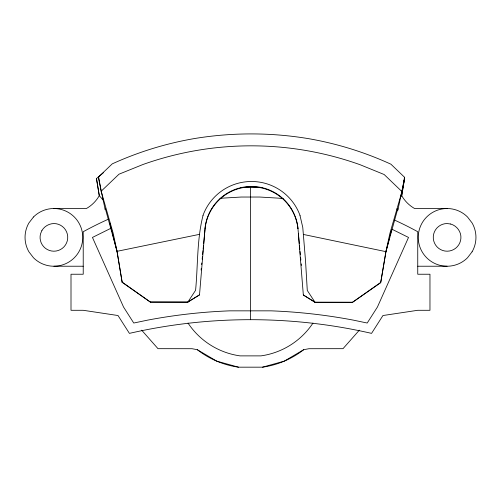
<?xml version="1.0" encoding="UTF-8"?>
<svg xmlns="http://www.w3.org/2000/svg" width="501" height="501" viewBox="0 0 501 501"><rect width="100%" height="100%" fill="white"/><g stroke="black" fill="none" stroke-linecap="round" stroke-linejoin="round"><path stroke-width="0.75" d="M396.786 208.986L397.863 210.019L404.532 178.989L404.539 177.26L390.924 164.203A334.925 334.211 0.1 0 0 308.81 138.702C270.997 132.37 232.264 132.32 194.426 138.558A334.925 334.211 0.1 0 0 112.255 163.858L98.609 176.884L98.609 178.613L105.204 209.656L105.204 209.199M204.646 233.328L199.511 294.876L187.762 302.228L150.507 302.184L122.169 282.351L117.046 251.32L113.138 233.165L101.158 191.225L98.609 176.884M150.507 302.184L122.169 282.101M187.762 302.228L195.584 290.298C198.001 265.367 196.805 239.766 203.049 215.361M389.734 236.96L385.914 251.972L380.716 282.677L352.328 302.435L315.073 302.385L307.282 290.436L305.529 260.846L302.779 227.498L300.005 215.48M352.328 302.435L380.716 282.42L385.914 251.652L389.872 233.51L401.959 191.601L404.539 177.26M397.863 210.019L397.863 209.562M204.69 232.771L205.084 228.187M201.12 269.983L201.27 268.436M201.646 264.572L201.797 263.025M202.166 259.155L202.391 256.838M202.617 254.514L202.993 250.65M203.143 249.103L203.519 245.233M203.669 243.686L205.084 228.494A46.693 46.687 0 0 1 297.938 228.606M447.099 208.522L414.577 208.522A34.45 34.45 0 0 1 401.714 195.666L404.532 178.538L401.714 195.666L400.681 196.83M390.116 235.457L391.644 229.452M397.863 208.454L385.914 251.652L303.349 234.437M359.342 330.165L343.003 348.677L308.929 348.715L303.687 349.704A86.379 86.379 0 0 1 262.53 367.177L238.47 367.177L216.745 361.146L197.313 349.704L192.071 348.715L157.997 348.677L141.658 330.165M101.158 191.225L119 174.191L142.985 164.491A322.55 321.861 0.1 0 1 360.194 164.76L384.154 174.517L401.959 191.601M103.419 200.337L99.286 195.666L96.468 178.538L103.676 172.526M199.511 294.876L187.769 302.003L150.507 301.953M303.687 349.704L284.255 361.146L262.53 367.177M111.015 228.231L92.447 237.443L123.54 307.032L133.754 323.032L147.601 320.133A551.733 551.733 0 0 1 229.79 310.845L271.179 310.845A551.733 551.733 0 0 1 353.362 320.133L367.214 323.032L377.428 307.032L408.515 237.443L392.014 229.258M199.655 234.311L117.046 251.32L105.21 208.097M53.901 208.522L86.422 208.522A34.45 34.45 0 0 0 99.286 195.666L96.468 178.538M53.901 266.225L83.204 266.225M417.796 266.225L447.099 266.225M352.328 302.203L315.073 302.159L303.343 295.008L298.364 233.447M315.073 302.385L303.343 295.008M109.857 223.095L110.427 225.35M110.802 226.853L111.942 231.356M112.318 232.859L117.046 251.64L122.169 282.351M299.31 243.805L297.938 228.299M299.46 245.352L299.823 249.222M300.043 251.54L300.337 254.633M300.631 257.733L300.85 260.05M301.214 263.921L301.358 265.467M240.53 187.574A363.05 363.05 0 0 1 250.481 187.242L250.481 319.688M238.47 367.177A86.379 86.379 0 0 1 197.313 349.704M312.981 323.076A74.968 74.968 0 0 1 260.952 355.879L240.054 355.879A74.968 74.968 0 0 1 188.019 323.076M205.034 228.18A46.725 46.624 0.1 0 1 297.982 228.299M203.018 215.349A51.609 51.497 0.1 0 1 300.036 215.474M283.209 198.646A353.812 353.812 0 0 0 278.631 198.158L259.712 197.037L241.257 197.037L222.331 198.158A353.812 353.812 0 0 0 220.045 198.396M250.481 187.242A363.05 363.05 0 0 1 261.973 187.65M394.45 220.039A363.05 363.05 0 0 1 417.746 231.719L417.746 274.235L429.964 274.235L429.964 310.294L417.746 310.294L382.946 315.53L371.56 333.372A542.502 542.502 0 0 0 129.408 333.372L118.017 315.53L83.222 310.294L71.004 310.294L71.004 274.235L83.222 274.235L83.222 231.719A363.05 363.05 0 0 1 108.611 219.094M41.927 230.46L40.543 233.798A13.828 13.828 0 0 0 51.503 250.995A13.828 13.828 0 0 0 67.679 238.582A13.828 13.828 0 0 0 53.901 223.546C49.035 223.628 44.432 226.283 41.927 230.46M33.498 216.977L28.914 222.951A28.851 28.851 0 0 0 28.914 251.803L33.498 257.777A28.851 28.851 0 0 0 74.305 257.777A28.851 28.851 0 0 0 74.305 216.977A28.851 28.851 0 0 0 33.498 216.977M472.086 251.803L467.502 257.777A28.851 28.851 0 0 1 426.695 257.777A28.851 28.851 0 0 1 426.695 216.977A28.851 28.851 0 0 1 467.502 216.977L472.086 222.951A28.851 28.851 0 0 1 472.086 251.803M450.675 224.016L447.099 223.546A13.828 13.828 0 0 0 433.321 238.582A13.828 13.828 0 0 0 449.497 250.995A13.828 13.828 0 0 0 460.457 233.798C459.116 229.114 455.359 225.356 450.675 224.016"/></g></svg>
